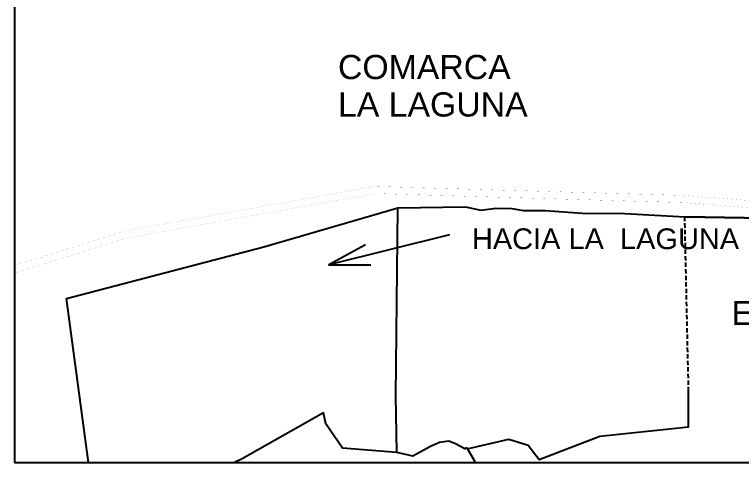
# Model space of a CAD drawing. Header units: millimetres. Extents: x 604022 to 1211550, y 1310365 to 2622648.
# Drawn here: x 605106.96 to 605148.61, y 1310761.46 to 1310787.12 of the extents above; entities that cross this region are included whole.
import ezdxf

# ---------------------------------------------------------------- set-up
doc = ezdxf.new("R2010")
doc.units = ezdxf.units.MM
doc.linetypes.add('HIDDEN', pattern=[0.375, 0.25, -0.125])
for name, color, linetype in [('2', 1, 'Continuous'), ('3', 7, 'Continuous'), ('CVL_CUADCON_TX', 2, 'Continuous')]:
    doc.layers.add(name, color=color, linetype=linetype)
doc.layers.add('Nivel 30', color=7, linetype='Continuous', lineweight=0)
doc.styles.add('CAJETIN 2', font='arial.ttf', dxfattribs={"height": 0.25})

msp = doc.modelspace()

# ---------------------------------------------------------------- linework, layer by layer
for p, q in [((605106.965, 1310838.394), (605106.965, 1310761.464)), ((605106.965, 1310761.464), (605213.33, 1310761.464))]:
    msp.add_line(p, q)
msp.add_lwpolyline([(605106.965, 1310761.464), (605213.33, 1310761.464), (605213.33, 1310826.568), (605106.965, 1310826.568)], close=True)
at = {"layer": '2', "color": 1, "linetype": 'Continuous'}
for p, q in [((605128.801, 1310765.276), (605128.921, 1310776.057)), ((605128.863, 1310762.037), (605128.801, 1310765.276))]:
    msp.add_line(p, q, dxfattribs=at)
for points in [[(605111.205, 1310761.464), (605109.943, 1310770.863), (605121.237, 1310773.813), (605128.921, 1310776.057)], [(605128.921, 1310776.057), (605132.795, 1310776.113), (605133.676, 1310775.914), (605134.547, 1310776.03), (605135.459, 1310776.012), (605136.12, 1310775.906), (605137.369, 1310775.891), (605139.492, 1310775.739), (605141.92, 1310775.724), (605145.362, 1310775.541)], [(605132.9, 1310762.244), (605135.277, 1310762.802), (605136.395, 1310762.447), (605137.029, 1310761.641), (605140.501, 1310762.969), (605145.581, 1310763.505), (605145.582, 1310765.541)], [(605128.863, 1310762.037), (605125.758, 1310762.276), (605124.805, 1310763.678), (605124.667, 1310764.298), (605119.995, 1310761.673), (605119.562, 1310761.464)], [(605132.853, 1310762.306), (605132.767, 1310762.243), (605132.222, 1310762.522), (605131.852, 1310762.677), (605131.31, 1310762.611), (605130.801, 1310762.38), (605129.784, 1310761.815), (605128.863, 1310762.037)], [(605133.38, 1310761.464), (605133.361, 1310761.492), (605132.948, 1310762.181), (605132.853, 1310762.306)]]:
    msp.add_lwpolyline(points, dxfattribs=at)
at = {"layer": '3', "color": 30, "linetype": 'HIDDEN'}
msp.add_line((605145.582, 1310765.541), (605145.362, 1310775.541), dxfattribs=at)
at = {"layer": 'CVL_CUADCON_TX'}
for points in [[(605131.875, 1310774.508), (605124.967, 1310772.79)], [(605127.07, 1310773.935), (605124.967, 1310772.79), (605127.372, 1310772.79)]]:
    msp.add_lwpolyline(points, dxfattribs=at)
at = {"layer": 'Nivel 30', "color": 1, "linetype": 'Continuous', "lineweight": 30, "const_width": 0.00309, "flags": 128}
for points in [[(605106.965, 1310772.749), (605113.265, 1310774.715), (605127.58, 1310777.279), (605145.288, 1310776.761), (605149.393, 1310776.444), (605154.945, 1310776.032), (605162.425, 1310776.18), (605170.053, 1310774.83), (605175.42, 1310774.187), (605183.082, 1310774.236), (605187.441, 1310772.107), (605191.096, 1310771.201), (605201.52, 1310770.812), (605202.615, 1310771.522)], [(605106.965, 1310772.312), (605113.363, 1310774.317), (605127.61, 1310776.869), (605145.266, 1310776.352), (605149.362, 1310776.036), (605154.934, 1310775.622), (605162.393, 1310775.77), (605169.993, 1310774.425), (605175.397, 1310773.777), (605182.988, 1310773.826), (605187.3, 1310771.72), (605191.039, 1310770.794), (605201.635, 1310770.398), (605202.837, 1310771.178)]]:
    msp.add_lwpolyline(points, dxfattribs=at)
at = {"layer": 'Nivel 30', "color": 1, "linetype": 'Continuous', "lineweight": 30}
msp.add_lwpolyline([(605145.362, 1310775.541), (605153.338, 1310775.404), (605156.365, 1310775.219), (605159.473, 1310775.742), (605160.155, 1310775.865), (605160.893, 1310775.909), (605161.468, 1310775.724), (605162.194, 1310775.288), (605163.137, 1310775.263), (605167.548, 1310774.945), (605169.573, 1310774.093), (605175.397, 1310773.777), (605177.353, 1310773.86), (605178.806, 1310774.011), (605180.384, 1310774.1), (605181.672, 1310774.203), (605182.795, 1310774.288), (605183.863, 1310774.343), (605184.108, 1310774.347)], dxfattribs=at)

# ---------------------------------------------------------------- texts
at = {"layer": 'CVL_CUADCON_TX', "style": 'CAJETIN 2'}
for s, height, p in [('COMARCA ', 1.3857, (605125.495, 1310783.424)), ('LA LAGUNA', 1.3857, (605125.495, 1310781.281)), ('HACIA LA  LAGUNA DE APOYO', 1.18772, (605133.169, 1310773.685)), ('EL SITIO', 1.3857, (605148.04, 1310769.333))]:
    msp.add_text(s, height=height, dxfattribs=at).set_placement(p)

doc.saveas('drawing.dxf')
